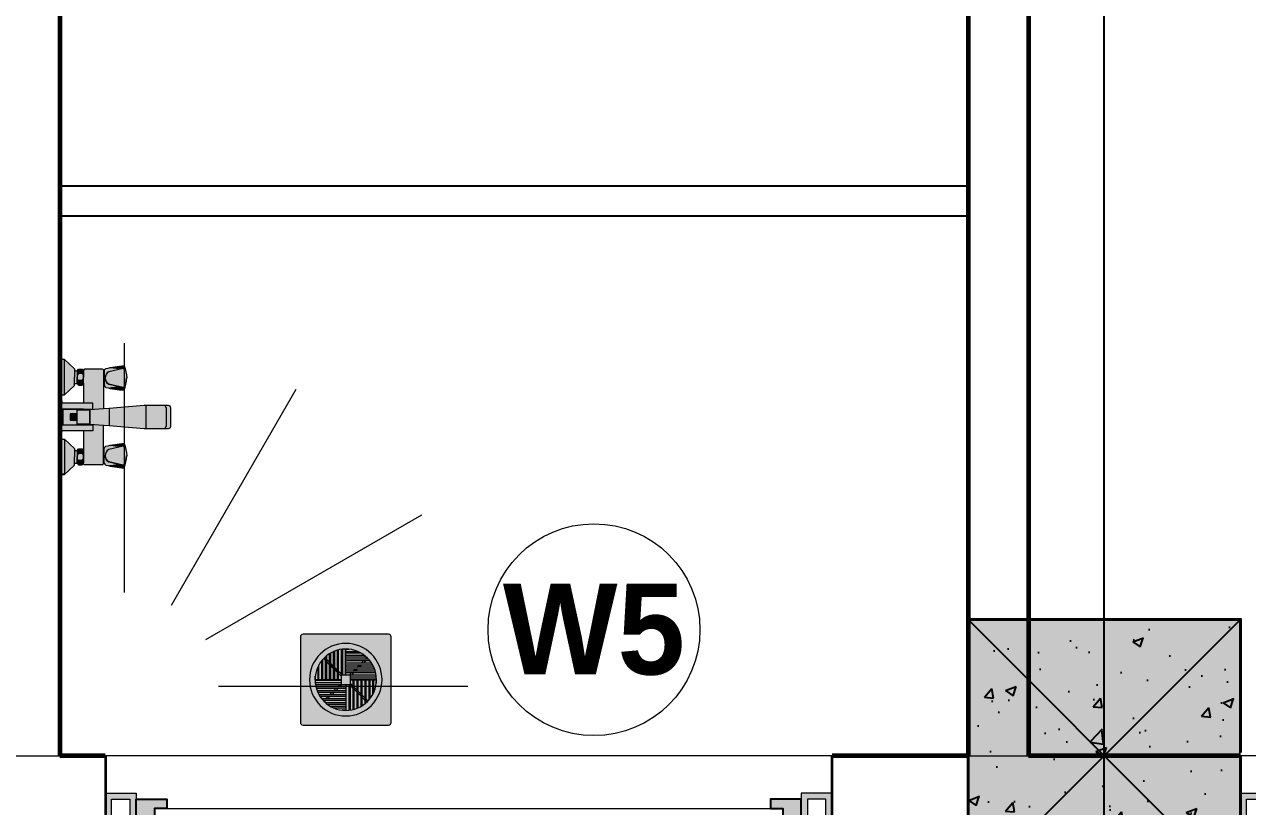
# Model space of a CAD drawing. Header units: feet. Extents: x 109753 to 150441, y 47761 to 75080.
# Drawn here: x 127802.4 to 127883.2, y 50477.2 to 50528.9 of the extents above; entities that cross this region are included whole.
import ezdxf

# ---------------------------------------------------------------- set-up
doc = ezdxf.new("R2010")
doc.units = ezdxf.units.FT
doc.header["$LTSCALE"] = 50
doc.header["$MEASUREMENT"] = 0
doc.linetypes.add('ACAD_ISO04W100', pattern=[30, 24, -3, 0, -3])
doc.linetypes.add('CENTER', pattern=[2, 1.25, -0.25, 0.25, -0.25])
for name, color, linetype, lineweight in [('A-Furniture', 175, 'Continuous', 0), ('CENTRELINE', 146, 'CENTER', 18), ('COLUMN', 16, 'Continuous', 40), ('HATCH', 9, 'Continuous', 9), ('TEXT', 181, 'Continuous', 13), ('WALL', 1, 'Continuous', 60), ('WINDOW', 197, 'Continuous', 25)]:
    doc.layers.add(name, color=color, linetype=linetype, lineweight=lineweight)
doc.layers.add('HACTH', color=251, linetype='Continuous')
doc.layers.add('WC-OUTL', color=7, linetype='Continuous')
doc.styles.add('GL_Imperial', font='GOTHIC.TTF', dxfattribs={"height": 8})

# ---------------------------------------------------------------- blocks, each defined once
blk = doc.blocks.new('A$Cb5c74cea')
at = {"true_color": 0xffffff, "transparency": 33554687}
h = blk.add_hatch(color=7, dxfattribs=at)
h.dxf.hatch_style = 1
h.paths.add_polyline_path([(-9, -9), (9, -9), (9, 9), (-9, 9)])
at = {"layer": 'HACTH', "transparency": 33554623}
h = blk.add_hatch(dxfattribs=at)
h.set_pattern_fill('AR-CONC', color=256)
h.set_pattern_definition([(50, (-126497.0296, -50480.552), (7.17260183, -0.62752135), [0.75, -8.25]), (355, (-126497.03, -50480.552), (-1.38751334, 7.52192134), [0.6, -6.6]), (100.4514445, (-126496.432, -50480.604), (5.78508847, 6.8943999), [0.63740192, -7.01142112]), (46.1842, (-126497.03, -50478.552), (10.6724133, -1.6551928), [1.125, -12.375]), (96.6356355, (-126496.14, -50478.69), (9.34661946, 9.741186), [0.9561034, -10.5171376]), (351.184164, (-126497.03, -50478.552), (9.34661945, 9.741186), [0.9, -9.9]), (21, (-126496.0296, -50479.052), (5.96907052, -4.0261889), [0.75, -8.25]), (326, (-126496.03, -50479.052), (2.4331533, 7.25150045), [0.6, -6.6]), (71.451445, (-126495.532, -50479.387), (8.40222377, 3.22531153), [0.6374019, -7.01142112]), (37.5, (-126497.0296, -50480.5518), (0.121598553, 3.32893854), [0, -6.52, 0, -6.7, 0, -6.625]), (7.5, (-126497.0296, -50480.5518), (2.63069537, 3.94411712), [0, -3.82, 0, -6.37, 0, -2.525]), (327.5, (-126499.2596, -50480.5518), (5.33822436, -0.225548717), [0, -2.5, 0, -7.8, 0, -10.35]), (317.5, (-126500.2596, -50480.5518), (5.8318617, 1.00104982), [0, -3.25, 0, -5.18, 0, -7.35])])
h.paths.add_polyline_path([(-9, -9), (9, -9), (9, 9), (-9, 9)])
at = {"layer": 'COLUMN'}
blk.add_lwpolyline([(-9, -9), (9, -9), (9, 9), (-9, 9)], close=True, dxfattribs=at)
at = {"layer": 'Defpoints', "color": 18, "true_color": 0x000000}
for p, q in [((-9, -9), (9, 9)), ((-9, 9), (9, -9))]:
    blk.add_line(p, q, dxfattribs=at)
blk = doc.blocks.new('*U861')
at = {"true_color": 0xffffff}
h = blk.add_hatch(color=7, dxfattribs=at)
h.dxf.hatch_style = 1
edge = h.paths.add_edge_path()
edge.add_arc((0.015, 0.1787), 0.004, 360, 450)
edge.add_line((0.015, 0.1827), (-0.015, 0.1827))
edge.add_arc((-0.015, 0.1787), 0.004, 90, 180)
edge.add_line((-0.019, 0.1787), (-0.019, 0.1717))
edge.add_line((-0.019, 0.1717), (-0.019, 0.1387))
edge.add_line((-0.019, 0.1387), (-0.014, 0.0807))
edge.add_line((-0.014, 0.0807), (-0.0134, 0.0716))
edge.add_line((-0.0134, 0.0716), (-0.0523, 0.0716))
edge.add_line((-0.0523, 0.0716), (-0.0523, 0.0728))
edge.add_arc((-0.0527, 0.077), 0.00417, 275.2861, 335.1491)
edge.add_arc((-0.2501, 0.1212), 0.2064, 347.1247, 355.6663)
edge.add_arc((-0.0658, 0.0528), 0.057, 67.8225, 88.6863)
edge.add_arc((-0.0632, 0.0528), 0.057, 91.3137, 112.1775)
edge.add_arc((0.1212, 0.1212), 0.2064, 184.3337, 192.8753)
edge.add_arc((-0.0763, 0.077), 0.00417, 204.8509, 264.7139)
edge.add_line((-0.0767, 0.0728), (-0.0767, 0.0716))
edge.add_arc((-0.0772, 0.0694), 0.00226, 76.3145, 180)
edge.add_line((-0.0795, 0.0694), (-0.0795, 0.0404))
edge.add_line((-0.0795, 0.0404), (-0.0765, 0.0384))
edge.add_line((-0.0765, 0.0384), (-0.0791, 0.0364))
edge.add_line((-0.0791, 0.0364), (-0.0791, 0.0302))
edge.add_line((-0.0791, 0.0302), (-0.0765, 0.028))
edge.add_line((-0.0765, 0.028), (-0.0765, 0.0238))
edge.add_line((-0.0765, 0.0238), (-0.0795, 0.0238))
edge.add_line((-0.0795, 0.0238), (-0.0951, 0.007))
edge.add_line((-0.0951, 0.007), (-0.0951, -0.0004))
edge.add_line((-0.0951, -0.0004), (-0.0367, -0.0004))
edge.add_line((-0.0367, -0.0004), (-0.0367, 0.007))
edge.add_line((-0.0367, 0.007), (-0.0523, 0.0238))
edge.add_line((-0.0523, 0.0238), (-0.0553, 0.0238))
edge.add_line((-0.0553, 0.0238), (-0.0553, 0.028))
edge.add_line((-0.0553, 0.028), (-0.0527, 0.0302))
edge.add_line((-0.0527, 0.0302), (-0.0527, 0.0364))
edge.add_line((-0.0527, 0.0364), (-0.0553, 0.0384))
edge.add_line((-0.0553, 0.0384), (-0.023, 0.0384))
edge.add_line((-0.023, 0.0384), (-0.023, 0.0031))
edge.add_line((-0.023, 0.0031), (-0.0319, 0.0017))
edge.add_line((-0.0319, 0.0017), (-0.0319, 0))
edge.add_line((-0.0319, 0), (-0.023, 0))
edge.add_line((-0.023, 0), (-0.023, -0.0003))
edge.add_line((-0.023, -0.0003), (-0.013, -0.0003))
edge.add_line((-0.013, -0.0003), (-0.013, 0))
edge.add_line((-0.013, 0), (0.013, 0))
edge.add_line((0.013, 0), (0.013, -0.0003))
edge.add_line((0.013, -0.0003), (0.023, -0.0003))
edge.add_line((0.023, -0.0003), (0.023, 0))
edge.add_line((0.023, 0), (0.0319, 0))
edge.add_line((0.0319, 0), (0.0319, 0.0017))
edge.add_line((0.0319, 0.0017), (0.023, 0.0031))
edge.add_line((0.023, 0.0031), (0.023, 0.0384))
edge.add_line((0.023, 0.0384), (0.0553, 0.0384))
edge.add_line((0.0553, 0.0384), (0.0527, 0.0364))
edge.add_line((0.0527, 0.0364), (0.0527, 0.0302))
edge.add_line((0.0527, 0.0302), (0.0553, 0.028))
edge.add_line((0.0553, 0.028), (0.0553, 0.0238))
edge.add_line((0.0553, 0.0238), (0.0523, 0.0238))
edge.add_line((0.0523, 0.0238), (0.0367, 0.007))
edge.add_line((0.0367, 0.007), (0.0367, -0.0004))
edge.add_line((0.0367, -0.0004), (0.0951, -0.0004))
edge.add_line((0.0951, -0.0004), (0.0951, 0.007))
edge.add_line((0.0951, 0.007), (0.0795, 0.0238))
edge.add_line((0.0795, 0.0238), (0.0765, 0.0238))
edge.add_line((0.0765, 0.0238), (0.0765, 0.028))
edge.add_line((0.0765, 0.028), (0.0791, 0.0302))
edge.add_line((0.0791, 0.0302), (0.0791, 0.0364))
edge.add_line((0.0791, 0.0364), (0.0765, 0.0384))
edge.add_line((0.0765, 0.0384), (0.0769, 0.0384))
edge.add_arc((0.0769, 0.0404), 0.002, 270, 360)
edge.add_line((0.0789, 0.0404), (0.0789, 0.0694))
edge.add_arc((0.0767, 0.0694), 0.00226, 0, 103.6855)
edge.add_line((0.0761, 0.0716), (0.0761, 0.0728))
edge.add_arc((0.0757, 0.077), 0.00417, 275.2861, 335.1491)
edge.add_arc((-0.1217, 0.1212), 0.2064, 347.1247, 355.6663)
edge.add_arc((0.0626, 0.0528), 0.057, 67.8225, 88.6863)
edge.add_arc((0.0652, 0.0528), 0.057, 91.3137, 112.1775)
edge.add_arc((0.2496, 0.1212), 0.2064, 184.3337, 192.8753)
edge.add_arc((0.0521, 0.077), 0.00417, 204.8509, 264.7139)
edge.add_line((0.0517, 0.0728), (0.0517, 0.0716))
edge.add_line((0.0517, 0.0716), (0.0134, 0.0716))
edge.add_line((0.0134, 0.0716), (0.014, 0.0807))
edge.add_line((0.014, 0.0807), (0.019, 0.1387))
edge.add_line((0.019, 0.1387), (0.019, 0.1717))
edge.add_line((0.019, 0.1717), (0.019, 0.1787))
h = blk.add_hatch(color=7, dxfattribs=at)
h.dxf.hatch_style = 1
h.paths.add_polyline_path([(-0.019, 0.1417), (-0.019, 0.1717), (-0.019, 0.1787, -0.414214), (-0.015, 0.1827), (0.015, 0.1827, -0.414214), (0.019, 0.1787), (0.019, 0.1717), (0.019, 0.1417)])
h = blk.add_hatch(color=7, dxfattribs=at)
h.dxf.hatch_style = 1
h.paths.add_polyline_path([(-0.0443, 0.1056, 0.167018), (-0.0487, 0.1042, 0.256857), (-0.0527, 0.1064), (-0.0645, 0.1064), (-0.0763, 0.1064, 0.256857), (-0.0803, 0.1042, 0.167018), (-0.0847, 0.1056, -0.091288), (-0.0645, 0.1098, -0.091288)])
h = blk.add_hatch(color=7, dxfattribs=at)
h.dxf.hatch_style = 1
h.paths.add_polyline_path([(-0.0815, 0.0819, -0.029008), (-0.0847, 0.1056, -0.167018), (-0.0803, 0.1042, -0.059643)])
h = blk.add_hatch(color=7, dxfattribs=at)
h.dxf.hatch_style = 1
h.paths.add_polyline_path([(-0.0487, 0.1042, -0.167018), (-0.0443, 0.1056, -0.029008), (-0.0475, 0.0819, -0.059643)])
h = blk.add_hatch(color=7, dxfattribs=at)
h.dxf.hatch_style = 1
h.paths.add_polyline_path([(0.0521, 0.1064, 0.256857), (0.0481, 0.1042, 0.167018), (0.0437, 0.1056, -0.091288), (0.0639, 0.1098, -0.091288), (0.0841, 0.1056, 0.167018), (0.0797, 0.1042, 0.256857), (0.0757, 0.1064), (0.0639, 0.1064)])
h = blk.add_hatch(color=7, dxfattribs=at)
h.dxf.hatch_style = 1
h.paths.add_polyline_path([(0.0469, 0.0819, -0.029008), (0.0437, 0.1056, -0.167018), (0.0481, 0.1042, -0.059643)])
h = blk.add_hatch(color=7, dxfattribs=at)
h.dxf.hatch_style = 1
h.paths.add_polyline_path([(0.0797, 0.1042, -0.167018), (0.0841, 0.1056, -0.029008), (0.0809, 0.0819, -0.059643)])
h = blk.add_hatch(color=7, dxfattribs=at)
h.dxf.hatch_style = 1
h.paths.add_polyline_path([(-0.0134, 0.0716), (-0.012, 0.0487), (-0.012, 0.0384), (-0.013, 0.0384), (-0.013, 0.0537), (-0.023, 0.0537), (-0.023, 0.0384), (-0.0557, 0.0384), (-0.0659, 0.0384), (-0.0739, 0.0384), (-0.0765, 0.0384), (-0.0795, 0.0404), (-0.0795, 0.0694, -0.486035), (-0.0767, 0.0716), (-0.0523, 0.0716)])
h = blk.add_hatch(color=7, dxfattribs=at)
h.dxf.hatch_style = 1
h.paths.add_polyline_path([(-0.0134, 0.0716), (-0.014, 0.0807), (0.014, 0.0807), (0.0134, 0.0716), (0.012, 0.0487), (-0.012, 0.0487)])
h = blk.add_hatch(color=7, dxfattribs=at)
h.dxf.hatch_style = 1
h.paths.add_polyline_path([(0.0517, 0.0716), (0.0761, 0.0716, -0.486035), (0.0789, 0.0694), (0.0789, 0.0404, -0.414214), (0.0769, 0.0384), (0.0759, 0.0384), (0.0659, 0.0384), (0.0579, 0.0384), (0.0553, 0.0384), (0.023, 0.0384), (0.023, 0.0537), (0.013, 0.0537), (0.013, 0.0384), (0.012, 0.0384), (0.012, 0.0487), (0.0134, 0.0716)])
h = blk.add_hatch(color=7, dxfattribs=at)
h.dxf.hatch_style = 1
h.paths.add_polyline_path([(-0.013, 0.0046), (-0.013, 0.0017), (-0.013, -0.0003), (-0.023, -0.0003), (-0.023, 0), (-0.023, 0.0031), (-0.023, 0.0384), (-0.023, 0.0537), (-0.013, 0.0537), (-0.013, 0.0384)])
h = blk.add_hatch(color=7, dxfattribs=at)
h.dxf.hatch_style = 1
h.paths.add_polyline_path([(0.023, 0.0031), (0.023, -0.0003), (0.013, -0.0003), (0.013, 0), (0.013, 0.0046), (0.013, 0.0384), (0.013, 0.0537), (0.023, 0.0537), (0.023, 0.0384)])
h = blk.add_hatch(color=7, dxfattribs=at)
h.dxf.hatch_style = 1
h.paths.add_polyline_path([(-0.0659, 0.0238), (-0.0553, 0.0238), (-0.0523, 0.0238), (-0.0367, 0.007), (-0.0951, 0.007), (-0.0795, 0.0238), (-0.0765, 0.0238)])
h = blk.add_hatch(color=7, dxfattribs=at)
h.dxf.hatch_style = 1
h.paths.add_polyline_path([(-0.0717, 0.0302), (-0.0739, 0.028), (-0.0765, 0.028), (-0.0791, 0.0302), (-0.0791, 0.0364), (-0.0765, 0.0384), (-0.0739, 0.0384), (-0.0717, 0.0364)])
h = blk.add_hatch(color=7, dxfattribs=at)
h.dxf.hatch_style = 1
h.paths.add_polyline_path([(-0.0601, 0.0364), (-0.0579, 0.0384), (-0.0553, 0.0384), (-0.0527, 0.0364), (-0.0527, 0.0302), (-0.0553, 0.028), (-0.0579, 0.028), (-0.0601, 0.0302)])
h = blk.add_hatch(color=7, dxfattribs=at)
h.dxf.hatch_style = 1
h.paths.add_polyline_path([(0.005, 0.0277), (0.005, 0.0166), (-0.005, 0.0166), (-0.005, 0.0277)])
h = blk.add_hatch(color=7, dxfattribs=at)
h.dxf.hatch_style = 1
h.paths.add_polyline_path([(0.0367, 0.007), (0.0523, 0.0238), (0.0553, 0.0238), (0.0659, 0.0238), (0.0765, 0.0238), (0.0795, 0.0238), (0.0951, 0.007)])
h = blk.add_hatch(color=7, dxfattribs=at)
h.dxf.hatch_style = 1
h.paths.add_polyline_path([(0.0527, 0.0364), (0.0553, 0.0384), (0.0579, 0.0384), (0.0601, 0.0364), (0.0601, 0.0302), (0.0579, 0.028), (0.0553, 0.028), (0.0527, 0.0302)])
h = blk.add_hatch(color=7, dxfattribs=at)
h.dxf.hatch_style = 1
h.paths.add_polyline_path([(0.0717, 0.0364), (0.0739, 0.0384), (0.0765, 0.0384), (0.0791, 0.0364), (0.0791, 0.0302), (0.0765, 0.028), (0.0739, 0.028), (0.0717, 0.0302)])
h = blk.add_hatch(color=7, dxfattribs=at)
h.dxf.hatch_style = 1
h.paths.add_polyline_path([(-0.023, 0.0017), (-0.0319, 0.0017), (-0.023, 0.0031)])
h = blk.add_hatch(color=7, dxfattribs=at)
h.dxf.hatch_style = 1
h.paths.add_polyline_path([(0.013, 0.0017), (0, 0.0017), (-0.013, 0.0017), (-0.013, 0.0046), (0.0125, 0.0046), (0.013, 0.0046)])
h = blk.add_hatch(color=7, dxfattribs=at)
h.dxf.hatch_style = 1
h.paths.add_polyline_path([(0.0319, 0.0017), (0.023, 0.0017), (0.023, 0.0031)])
at = {"color": 252, "lineweight": 5}
for p, q in [((0.015, 0.1757), (-0.015, 0.1757)), ((0.019, 0.1417), (-0.019, 0.1417)), ((-0.014, 0.0807), (0.014, 0.0807))]:
    blk.add_line(p, q, dxfattribs=at)
for p, q in [((-0.0523, 0.0716), (-0.0134, 0.0716)), ((0.0517, 0.0716), (0.0134, 0.0716)), ((-0.013, 0.0384), (-0.012, 0.0384)), ((0.013, 0.0384), (0.012, 0.0384))]:
    blk.add_line(p, q)
for points in [[(0.0134, 0.0716), (0.014, 0.0807), (0.019, 0.1387), (0.019, 0.1717), (0.019, 0.1787, 0.414214), (0.015, 0.1827), (-0.015, 0.1827, 0.414214), (-0.019, 0.1787)], [(-0.0767, 0.0728, -0.267309), (-0.0801, 0.0752, -0.037287), (-0.0847, 0.1056, -0.091288), (-0.0645, 0.1098, -2.64258)], [(-0.0523, 0.0728, 0.267309), (-0.0489, 0.0752, 0.037287), (-0.0443, 0.1056, 0.091288), (-0.0645, 0.1098, 2.64258)], [(0.0517, 0.0728, -0.267309), (0.0483, 0.0752, -0.037287), (0.0437, 0.1056, -0.091288), (0.0639, 0.1098, -2.64258)], [(0.0761, 0.0728, 0.267309), (0.0795, 0.0752, 0.037287), (0.0841, 0.1056, 0.091288), (0.0639, 0.1098, 2.64258)], [(-0.0765, 0.0384), (-0.0795, 0.0404), (-0.0795, 0.0694, -0.486035), (-0.0767, 0.0716)], [(0.0789, 0.0694), (0.0789, 0.0404, -0.414214), (0.0769, 0.0384), (0.0759, 0.0384)], [(0.0789, 0.0694, 0.486035), (0.0761, 0.0716)]]:
    blk.add_lwpolyline(points, format="xyb")
for points in [[(-0.019, 0.1787), (-0.019, 0.1717), (-0.019, 0.1387), (-0.014, 0.0807), (-0.0134, 0.0716)], [(0.0759, 0.0716), (0.0761, 0.0716)], [(-0.0951, 0.007), (-0.0795, 0.0238), (-0.0765, 0.0238)], [(-0.0765, 0.028), (-0.0791, 0.0302), (-0.0791, 0.0364), (-0.0765, 0.0384)], [(-0.0765, 0.0238), (-0.0765, 0.028)], [(-0.0557, 0.0384), (-0.023, 0.0384)], [(-0.0553, 0.028), (-0.0527, 0.0302), (-0.0527, 0.0364), (-0.0553, 0.0384)], [(-0.0553, 0.0238), (-0.0553, 0.028)], [(-0.0367, 0.007), (-0.0523, 0.0238), (-0.0553, 0.0238)], [(-0.023, 0.0384), (-0.023, 0.0031)], [(-0.013, 0.0046), (-0.013, 0.0384)], [(-0.005, 0.0277), (-0.012, 0.0277), (-0.012, 0.0384)], [(0.012, 0.0384), (0.012, 0.0277), (0.005, 0.0277)], [(0.013, 0.0046), (0.013, 0.0384)], [(0.023, 0.0384), (0.023, 0.0031)], [(0.023, 0.0384), (0.0553, 0.0384)], [(0.0367, 0.007), (0.0523, 0.0238), (0.0553, 0.0238)], [(0.0553, 0.028), (0.0527, 0.0302), (0.0527, 0.0364), (0.0553, 0.0384)], [(0.0553, 0.0384), (0.0659, 0.0384)], [(0.0553, 0.0238), (0.0553, 0.028)], [(0.0765, 0.0384), (0.0659, 0.0384)], [(0.0765, 0.028), (0.0791, 0.0302), (0.0791, 0.0364), (0.0765, 0.0384)], [(0.0765, 0.0238), (0.0765, 0.028)], [(0.0951, 0.007), (0.0795, 0.0238), (0.0765, 0.0238)], [(-0.0951, 0.007), (-0.0951, -0.0004)], [(-0.0951, -0.0004), (-0.0367, -0.0004), (-0.0367, 0.007)], [(-0.0319, 0.0017), (-0.023, 0.0031)], [(-0.0319, 0.0017), (-0.0319, 0)], [(-0.023, 0), (-0.0319, 0)], [(-0.023, 0), (-0.023, -0.0003), (-0.013, -0.0003)], [(-0.013, -0.0003), (-0.013, 0)], [(0.013, 0), (-0.013, 0)], [(0.013, 0.0046), (0.0125, 0.0046)], [(0.023, 0), (0.023, -0.0003), (0.013, -0.0003)], [(0.013, -0.0003), (0.013, 0)], [(0.0319, 0.0017), (0.023, 0.0031)], [(0.0319, 0), (0.023, 0)], [(0.0319, 0.0017), (0.0319, 0)], [(0.0951, -0.0004), (0.0367, -0.0004), (0.0367, 0.007)]]:
    blk.add_lwpolyline(points)
for points in [[(-0.0847, 0.1056, -0.167018), (-0.0803, 0.1042, -0.059643), (-0.0815, 0.0819, 3.293794)], [(-0.0645, 0.1064), (-0.0763, 0.1064, 0.256857), (-0.0803, 0.1042), (-0.0747, 0.0802, 0.295314), (-0.0645, 0.0744, 0.695222)], [(-0.0645, 0.1064), (-0.0527, 0.1064, -0.256857), (-0.0487, 0.1042), (-0.0543, 0.0802, -0.295314), (-0.0645, 0.0744, -0.695222)], [(-0.0443, 0.1056, 0.167018), (-0.0487, 0.1042, 0.059643), (-0.0475, 0.0819, -3.293794)], [(0.0437, 0.1056, -0.167018), (0.0481, 0.1042, -0.059643), (0.0469, 0.0819, 3.293794)], [(0.0639, 0.1064), (0.0521, 0.1064, 0.256857), (0.0481, 0.1042), (0.0537, 0.0802, 0.295314), (0.0639, 0.0744, 0.695222)], [(0.0639, 0.1064), (0.0757, 0.1064, -0.256857), (0.0797, 0.1042), (0.0741, 0.0802, -0.295314), (0.0639, 0.0744, -0.695222)], [(0.0841, 0.1056, 0.167018), (0.0797, 0.1042, 0.059643), (0.0809, 0.0819, -3.293794)]]:
    blk.add_lwpolyline(points, format="xyb", dxfattribs=at)
at = {"ltscale": 0.1}
for points in [[(-0.0487, 0.1042, 0.256857), (-0.0527, 0.1064), (-0.0645, 0.1064), (-0.0763, 0.1064, 0.256857), (-0.0803, 0.1042), (-0.0747, 0.0802, 0.295314), (-0.0645, 0.0744, 0.295314), (-0.0543, 0.0802)], [(0.0757, 0.1064), (0.0639, 0.1064), (0.0521, 0.1064, 0.256857), (0.0481, 0.1042), (0.0537, 0.0802, 0.295314), (0.0639, 0.0744, 0.295314), (0.0741, 0.0802), (0.0797, 0.1042, 0.256857)]]:
    blk.add_lwpolyline(points, format="xyb", close=True, dxfattribs=at)
at = {"color": 252, "lineweight": 5}
for points in [[(-0.0767, 0.0716), (-0.0767, 0.0728)], [(-0.0523, 0.0728), (-0.0523, 0.0716)], [(0.0517, 0.0728), (0.0517, 0.0716)], [(0.0761, 0.0716), (0.0761, 0.0728)], [(-0.012, 0.0487), (0.012, 0.0487)], [(-0.0765, 0.028), (-0.0659, 0.028)], [(-0.0765, 0.0238), (-0.0659, 0.0238)], [(-0.0553, 0.028), (-0.0659, 0.028)], [(-0.0553, 0.0238), (-0.0659, 0.0238)], [(-0.005, 0.0276), (-0.005, 0.0166), (0.005, 0.0166), (0.005, 0.0276)], [(0.0553, 0.028), (0.0659, 0.028)], [(0.0553, 0.0238), (0.0659, 0.0238)], [(0.0765, 0.028), (0.0659, 0.028)], [(0.0765, 0.0238), (0.0659, 0.0238)], [(-0.0367, 0.007), (-0.0951, 0.007)], [(-0.023, 0.0017), (-0.0319, 0.0017)], [(0.0125, 0.0046), (-0.013, 0.0046)], [(0, 0.0017), (-0.013, 0.0017)], [(0, 0.0017), (0.013, 0.0017)], [(0.023, 0.0017), (0.0319, 0.0017)], [(0.0367, 0.007), (0.0951, 0.007)]]:
    blk.add_lwpolyline(points, dxfattribs=at)
at = {"color": 7}
for points in [[(-0.0767, 0.0728), (-0.0523, 0.0728)], [(-0.0134, 0.0716), (-0.012, 0.0487)], [(0.012, 0.0487), (0.0134, 0.0716)], [(0.0761, 0.0728), (0.0517, 0.0728)], [(-0.013, 0.0384), (-0.013, 0.0537), (-0.023, 0.0537), (-0.023, 0.0384)], [(-0.012, 0.0384), (-0.012, 0.0487)], [(0.012, 0.0487), (0.012, 0.0384)], [(0.013, 0.0384), (0.013, 0.0537), (0.023, 0.0537), (0.023, 0.0384)], [(-0.0765, 0.0384), (-0.0659, 0.0384)], [(-0.0553, 0.0384), (-0.0659, 0.0384)], [(0.005, 0.0277), (-0.005, 0.0277)], [(0.0553, 0.0384), (0.0759, 0.0384)], [(-0.023, 0.0031), (-0.023, 0)], [(-0.013, 0), (-0.013, 0.0046)], [(0.013, 0), (0.013, 0.0046)], [(0.023, 0.0031), (0.023, 0)]]:
    blk.add_lwpolyline(points, dxfattribs=at)
for points in [[(-0.0767, 0.0716), (-0.0523, 0.0716, 0.298825)], [(0.0761, 0.0716), (0.0517, 0.0716, -0.298825)]]:
    blk.add_lwpolyline(points, format="xyb", dxfattribs=at)
at = {"ltscale": 0.1}
for points in [[(0.012, 0.0487), (-0.012, 0.0487), (-0.012, 0.0384), (-0.013, 0.0384), (-0.013, 0.0046), (-0.013, 0.0017), (0, 0.0017), (0.013, 0.0017), (0.013, 0.0046), (0.013, 0.0384), (0.012, 0.0384)], [(-0.0659, 0.0384), (-0.0739, 0.0384), (-0.0717, 0.0364), (-0.0717, 0.0302), (-0.0739, 0.028), (-0.0659, 0.028), (-0.0579, 0.028), (-0.0601, 0.0302), (-0.0601, 0.0364), (-0.0579, 0.0384)], [(0.005, 0.0277), (-0.005, 0.0277), (-0.005, 0.0166), (0.005, 0.0166)], [(0.0659, 0.0384), (0.0579, 0.0384), (0.0601, 0.0364), (0.0601, 0.0302), (0.0579, 0.028), (0.0659, 0.028), (0.0739, 0.028), (0.0717, 0.0302), (0.0717, 0.0364), (0.0739, 0.0384)]]:
    blk.add_lwpolyline(points, close=True, dxfattribs=at)
at = {"color": 15, "lineweight": 9}
for points in [[(-0.0739, 0.0384), (-0.0717, 0.0364), (-0.0717, 0.0302), (-0.0739, 0.028)], [(-0.0717, 0.0364), (-0.0689, 0.0384)], [(-0.0717, 0.0302), (-0.0689, 0.028)], [(-0.0601, 0.0364), (-0.0629, 0.0384)], [(-0.0601, 0.0302), (-0.0629, 0.028)], [(-0.0579, 0.0384), (-0.0601, 0.0364), (-0.0601, 0.0302), (-0.0579, 0.028)], [(0.0579, 0.0384), (0.0601, 0.0364), (0.0601, 0.0302), (0.0579, 0.028)], [(0.0601, 0.0364), (0.0629, 0.0384)], [(0.0601, 0.0302), (0.0629, 0.028)], [(0.0717, 0.0364), (0.0689, 0.0384)], [(0.0717, 0.0302), (0.0689, 0.028)], [(0.0739, 0.0384), (0.0717, 0.0364), (0.0717, 0.0302), (0.0739, 0.028)]]:
    blk.add_lwpolyline(points, dxfattribs=at)
at = {"color": 252, "lineweight": 5}
for centre, start, end in [((-0.015, 0.171), 90, 180), ((0.015, 0.171), 0, 90)]:
    blk.add_arc(centre, 0.004, start, end, dxfattribs=at)
at = {"layer": 'WC-OUTL'}
blk.add_lwpolyline([(0.0951, 0.007), (0.0951, -0.0004)], dxfattribs=at)
blk = doc.blocks.new('A$C796B0317')
at = {"true_color": 0xcecdcb}
h = blk.add_hatch(color=254, dxfattribs=at)
h.dxf.hatch_style = 1
edge = h.paths.add_edge_path()
edge.add_line((-70.6, 0), (70.6, 0))
edge.add_arc((70.6, -4.4), 4.42, 0, 90, ccw=False)
edge.add_line((75, -4.4), (75, -145.6))
edge.add_arc((70.6, -145.6), 4.42, 270, 360, ccw=False)
edge.add_line((70.6, -150), (-70.6, -150))
edge.add_arc((-70.6, -145.6), 4.42, 180, 270, ccw=False)
edge.add_line((-75, -145.6), (-75, -4.4))
edge.add_arc((-70.6, -4.4), 4.42, 90, 180, ccw=False)
edge = h.paths.add_edge_path(flags=16)
edge.add_arc((0, -75), 59.9, 0, 360)
at = {"true_color": 0x646d72}
h = blk.add_hatch(color=251, dxfattribs=at)
h.dxf.hatch_style = 1
h.paths.add_polyline_path([(-59.9, -75, 1), (59.9, -75, 1)])
h.paths.add_polyline_path([(50.7, -75, -1), (-50.7, -75, -1)], flags=16)
h.paths.add_polyline_path([(0, -50.2), (0, -54.4), (-22.5, -54.4), (-26.8, -50.2)], flags=0)
h.paths.add_polyline_path([(0, -56.8), (0, -61), (-15.9, -61), (-20.1, -56.8)], flags=0)
h.paths.add_polyline_path([(-14, -75), (-14, -90.9), (-18.2, -95.1), (-18.2, -75)], flags=0)
h.paths.add_polyline_path([(-20.6, -75), (-20.6, -97.5), (-24.8, -101.8), (-24.8, -75)], flags=0)
h.paths.add_polyline_path([(-27.4, -75), (-27.4, -104.4), (-31.5, -108.6), (-31.5, -75)], flags=0)
h.paths.add_polyline_path([(15.9, -89), (20.1, -93.2), (0, -93.2), (0, -89)], flags=0)
h.paths.add_polyline_path([(22.5, -95.6), (26.8, -99.8), (0, -99.8), (0, -95.6)], flags=0)
h.paths.add_polyline_path([(29.4, -102.4), (33.6, -106.5), (0, -106.5), (0, -102.4)], flags=0)
at = {"true_color": 0xaaabad}
h = blk.add_hatch(color=253, dxfattribs=at)
h.dxf.hatch_style = 1
edge = h.paths.add_edge_path()
edge.add_arc((0, -75), 50.7, 0, 360)
edge = h.paths.add_edge_path(flags=17)
edge.add_line((27.4, -32.3), (27.4, -75))
at = {"color": 252, "lineweight": 0}
for p, q in [((-35.8, -41.2), (-36.9, -40.2)), ((-32.3, -41.2), (-35.1, -38.4)), ((0, -28.8), (0, -24.6)), ((0, -34.8), (0, -30.6)), ((0, -41.2), (0, -37)), ((33.8, -39.2), (34.8, -38.1)), ((33.8, -42.7), (36.6, -39.9)), ((-29.4, -47.6), (-33.6, -43.5)), ((-25.8, -47.6), (-30, -43.5)), ((-22.5, -54.4), (-26.8, -50.2)), ((-19, -54.4), (-23.2, -50.2)), ((-15.9, -61), (-20.1, -56.8)), ((-12.3, -61), (-16.5, -56.8)), ((0, -47.6), (0, -43.5)), ((0, -54.4), (0, -50.2)), ((0, -61), (0, -56.8)), ((14, -59.1), (18.2, -54.9)), ((14, -62.7), (18.2, -58.5)), ((20.6, -52.5), (24.8, -48.2)), ((20.6, -56), (24.8, -51.8)), ((27.4, -45.6), (31.5, -41.4)), ((27.4, -49.2), (31.5, -45)), ((-46.2, -75), (-50.4, -75)), ((-40.2, -75), (-44.4, -75)), ((-33.8, -75), (-38, -75)), ((-27.4, -75), (-31.5, -75)), ((-20.6, -75), (-24.8, -75)), ((-14, -75), (-18.2, -75)), ((-9.6, -67.3), (-13.8, -63.1)), ((-7.7, -75), (-11.9, -75)), ((-6, -67.3), (-10.2, -63.1)), ((-7.7, -75), (-7.7, -67.3)), ((0, -67.3), (0, -63.1)), ((0, -67.3), (7.7, -67.3)), ((7.7, -65.4), (11.9, -61.2)), ((7.7, -69), (11.9, -64.8)), ((7.7, -75), (7.7, -82.7)), ((7.7, -75), (11.9, -75)), ((14, -75), (18.2, -75)), ((20.6, -75), (24.8, -75)), ((27.4, -75), (31.5, -75)), ((33.8, -75), (38, -75)), ((40.2, -75), (44.4, -75)), ((46.2, -75), (50.4, -75)), ((-27.4, -100.8), (-31.5, -105)), ((-20.6, -94), (-24.8, -98.2)), ((-20.6, -97.5), (-24.8, -101.8)), ((-14, -87.3), (-18.2, -91.5)), ((-14, -90.9), (-18.2, -95.1)), ((-7.7, -81), (-11.9, -85.2)), ((-7.7, -84.6), (-11.9, -88.8)), ((0, -82.7), (-7.7, -82.7)), ((0, -82.7), (0, -86.9)), ((0, -89), (0, -93.2)), ((0, -95.6), (0, -99.8)), ((6, -82.7), (10.2, -86.9)), ((9.6, -82.7), (13.8, -86.9)), ((12.3, -89), (16.5, -93.2)), ((15.9, -89), (20.1, -93.2)), ((19, -95.6), (23.2, -99.8)), ((22.5, -95.6), (26.8, -99.8)), ((-33.8, -107.3), (-36.6, -110.1)), ((-33.8, -110.8), (-34.8, -111.9)), ((-27.4, -104.4), (-31.5, -108.6)), ((0, -102.4), (0, -106.5)), ((0, -108.8), (0, -113)), ((0, -115.2), (0, -119.4)), ((0, -121.2), (0, -125.4)), ((25.8, -102.4), (30, -106.5)), ((29.4, -102.4), (33.6, -106.5)), ((32.3, -108.8), (35.1, -111.6)), ((35.8, -108.8), (36.9, -109.8))]:
    blk.add_line(p, q, dxfattribs=at)
at = {"linetype": 'Continuous'}
blk.add_lwpolyline([(-70.6, 0), (70.6, 0, -0.414214), (75, -4.4), (75, -145.6, -0.414214), (70.6, -150), (-70.6, -150, -0.414214), (-75, -145.6), (-75, -4.4, -0.414214)], format="xyb", close=True, dxfattribs=at)
at = {"color": 252, "lineweight": 0}
for points in [[(0, -37), (-33.6, -37)], [(-30.9, -34.8), (0, -34.8)], [(0, -30.6), (-24.5, -30.6)], [(-20.9, -28.8), (0, -28.8)], [(0, -24.6), (-5.8, -24.6)], [(0.8, -24.3), (0.8, -67.3)], [(5, -67.3), (5, -24.5)], [(7.7, -24.9), (7.7, -75)], [(11.9, -75), (11.9, -25.7)], [(14, -26.3), (14, -75)], [(18.2, -75), (18.2, -27.7)], [(20.6, -28.7), (20.6, -75)], [(24.8, -75), (24.8, -30.8)], [(27.4, -32.3), (27.4, -75)], [(31.5, -75), (31.5, -35.3)], [(33.8, -37.2), (33.8, -75)], [(0, -56.8), (-47.3, -56.8)], [(-46.3, -54.4), (0, -54.4)], [(0, -50.2), (-44.2, -50.2)], [(-42.7, -47.6), (0, -47.6)], [(0, -43.5), (-39.7, -43.5)], [(-37.8, -41.2), (0, -41.2)], [(38, -75), (38, -41.4)], [(40.2, -44.1), (40.2, -75)], [(44.4, -75), (44.4, -50.5)], [(46.2, -54.1), (46.2, -75)], [(-50.7, -74.2), (-7.7, -74.2)], [(-7.7, -70), (-50.5, -70)], [(-50.4, -75), (-50.4, -80.8)], [(-50.1, -67.3), (0, -67.3)], [(0, -63.1), (-49.3, -63.1)], [(-48.7, -61), (0, -61)], [(-46.2, -95.9), (-46.2, -75)], [(-44.4, -75), (-44.4, -99.5)], [(-40.2, -105.9), (-40.2, -75)], [(-38, -75), (-38, -108.6)], [(-33.8, -112.8), (-33.8, -75)], [(-31.5, -75), (-31.5, -114.7)], [(-27.4, -117.7), (-27.4, -75)], [(-24.8, -75), (-24.8, -119.2)], [(-20.6, -121.3), (-20.6, -75)], [(-18.2, -75), (-18.2, -122.3)], [(-14, -123.7), (-14, -75)], [(-11.9, -75), (-11.9, -124.3)], [(-7.7, -125.1), (-7.7, -75)], [(50.7, -75.8), (7.7, -75.8)], [(7.7, -80), (50.5, -80)], [(-5, -82.7), (-5, -125.5)], [(-0.8, -125.7), (-0.8, -82.7)], [(50.1, -82.7), (0, -82.7)], [(0, -86.9), (49.3, -86.9)], [(48.7, -89), (0, -89)], [(0, -93.2), (47.3, -93.2)], [(46.3, -95.6), (0, -95.6)], [(0, -99.8), (44.2, -99.8)], [(42.7, -102.4), (0, -102.4)], [(0, -106.5), (39.7, -106.5)], [(37.8, -108.8), (0, -108.8)], [(0, -113), (33.6, -113)], [(30.9, -115.2), (0, -115.2)], [(0, -119.4), (24.5, -119.4)], [(20.9, -121.2), (0, -121.2)], [(0, -125.4), (5.8, -125.4)]]:
    blk.add_lwpolyline(points, dxfattribs=at)
at = {"color": 252, "lineweight": 5}
blk.add_lwpolyline([(50.4, -75), (50.4, -69.2)], dxfattribs=at)
for radius in [59.9, 50.7]:
    blk.add_circle((0, -75), radius, dxfattribs=at)
blk = doc.blocks.new('WIN 4 FRAME')
at = {"true_color": 0x939598}
h = blk.add_hatch(color=252, dxfattribs=at)
h.dxf.hatch_style = 1
h.paths.add_polyline_path([(0, 4.05), (0, 0), (2.025, 0), (2.025, 2.025), (2.025, 2.025), (2.025, 4.05)])
h.paths.add_polyline_path([(1.62, 0.405), (0.405, 0.405), (0.405, 3.645), (1.62, 3.645)], flags=16)
at = {"lineweight": 18}
for points in [[(2.025, 0), (2.025, 4.05), (0, 4.05), (0, 0)], [(0.405, 3.645), (0.405, 0.405), (1.62, 0.405), (1.62, 3.645)]]:
    blk.add_lwpolyline(points, close=True, dxfattribs=at)
blk = doc.blocks.new('WIN IN FRAME 2')
at = {"true_color": 0x939598}
h = blk.add_hatch(color=252, dxfattribs=at)
h.dxf.hatch_style = 1
h.paths.add_polyline_path([(0, 2.025), (0, 0), (2.025, 0), (2.025, 0.607), (1.215, 0.607), (1.215, 1.417), (2.025, 1.417), (2.025, 2.025)])
blk.add_lwpolyline([(1.215, 1.417), (2.025, 1.417), (2.025, 2.025), (0, 2.025), (0, 0), (2.025, 0), (2.025, 0.608), (1.215, 0.607)], close=True)
blk = doc.blocks.new('*U523')
blk.add_wipeout([(0, -0.2), (48, -0.2), (48, 9.2), (0, 9.2)]).dxf.layer = 'WINDOW'
at = {"layer": 'WINDOW', "color": 35, "lineweight": 5}
for p, q in [((48, 9), (0, 9)), ((48, 0), (0, 0))]:
    blk.add_line(p, q, dxfattribs=at)
at = {"layer": 'WINDOW', "color": 10, "lineweight": 35}
for p, q in [((0, 0), (0, 9)), ((48, 0), (48, 9))]:
    blk.add_line(p, q, dxfattribs=at)
at = {"layer": 'WINDOW', "lineweight": 9}
blk.add_lwpolyline([(3.24, 3.488), (44.76, 3.488), (44.76, 4.298), (3.24, 4.298)], close=True, dxfattribs=at)
at = {"layer": 'WINDOW', "lineweight": 5}
for name, p in [('WIN 4 FRAME', (0, 2.475)), ('WIN IN FRAME 2', (2.025, 2.88))]:
    blk.add_blockref(name, p, dxfattribs=at)
at = {"layer": 'WINDOW', "lineweight": 5, "xscale": -1}
for name, p in [('WIN 4 FRAME', (48, 2.475)), ('WIN IN FRAME 2', (45.975, 2.88))]:
    blk.add_blockref(name, p, dxfattribs=at)
blk = doc.blocks.new('*U1175')
blk.add_wipeout([(0, -0.2), (72, -0.2), (72, 9.2), (0, 9.2)]).dxf.layer = 'WINDOW'
at = {"layer": 'WINDOW', "color": 35, "lineweight": 5}
for p, q in [((72, 9), (0, 9)), ((72, 0), (0, 0))]:
    blk.add_line(p, q, dxfattribs=at)
at = {"layer": 'WINDOW', "color": 10, "lineweight": 35}
for p, q in [((0, 0), (0, 9)), ((72, 0), (72, 9))]:
    blk.add_line(p, q, dxfattribs=at)
at = {"layer": 'WINDOW', "lineweight": 9}
blk.add_lwpolyline([(3.24, 3.488), (68.76, 3.488), (68.76, 4.298), (3.24, 4.298)], close=True, dxfattribs=at)
at = {"layer": 'WINDOW', "lineweight": 5}
for name, p in [('WIN 4 FRAME', (0, 2.475)), ('WIN IN FRAME 2', (2.025, 2.88))]:
    blk.add_blockref(name, p, dxfattribs=at)
at = {"layer": 'WINDOW', "lineweight": 5, "xscale": -1}
for name, p in [('WIN 4 FRAME', (72, 2.475)), ('WIN IN FRAME 2', (69.975, 2.88))]:
    blk.add_blockref(name, p, dxfattribs=at)

msp = doc.modelspace()

# ---------------------------------------------------------------- linework, layer by layer
at = {"linetype": 'ACAD_ISO04W100', "ltscale": 3}
msp.add_line((127873.722, 50369.552), (127873.722, 51492.024), dxfattribs=at)
at = {"layer": 'CENTRELINE', "ltscale": 35}
msp.add_line((127510.722, 50480.552), (128443.722, 50480.552), dxfattribs=at)
at = {"layer": 'HATCH'}
for p, q in [((127808.984, 50491.339), (127808.984, 50507.817)), ((127812.084, 50490.508), (127820.323, 50504.779)), ((127814.353, 50488.239), (127828.624, 50496.478)), ((127815.184, 50485.139), (127831.662, 50485.139))]:
    msp.add_line(p, q, dxfattribs=at)
at = {"layer": 'TEXT'}
msp.add_circle((127840.003, 50488.875), 7, dxfattribs=at)
at = {"layer": 'WALL'}
for p, q in [((127864.722, 50621.67), (127864.722, 50480.552)), ((127868.722, 50621.67), (127868.722, 50480.552)), ((127804.722, 50576.67), (127804.722, 50480.552)), ((127864.722, 50480.552), (127804.722, 50480.552)), ((127960.681, 50480.552), (127868.722, 50480.552))]:
    msp.add_line(p, q, dxfattribs=at)
at = {"layer": 'WINDOW'}
for p, q in [((127804.722, 50518.221), (127864.722, 50518.221)), ((127804.722, 50516.221), (127864.722, 50516.221))]:
    msp.add_line(p, q, dxfattribs=at)

# ---------------------------------------------------------------- block references
msp.add_blockref('A$Cb5c74cea', (127873.722, 50480.552))
at = {"layer": 'A-Furniture', "xscale": 40.00000000001477, "yscale": 40.00000000001477, "zscale": 40.00000000001477, "rotation": 270}
msp.add_blockref('*U861', (127804.738, 50502.933), dxfattribs=at)
at = {"layer": 'A-Furniture', "ltscale": 0.1, "xscale": -0.0400000000000151, "yscale": 0.0400000000000151, "zscale": 0.04000000000001475, "rotation": 90}
msp.add_blockref('A$C796B0317', (127820.602, 50485.572), dxfattribs=at)

# ---------------------------------------------------------------- texts
at = {"layer": 'TEXT', "insert": (127840.003, 50488.875), "char_height": 6, "attachment_point": 5, "style": 'GL_Imperial'}
msp.add_mtext_dynamic_manual_height_columns('{\\fStylus BT|b1|i0|c0|p34;W5}', width=9.30583, gutter_width=35, heights=[0], dxfattribs=at)

# ---------------------------------------------------------------- next in the draw order: block references
at = {"layer": 'WINDOW', "xscale": -1, "rotation": 180}
for name, p in [('*U523', (127807.722, 50480.552)), ('*U1175', (127882.722, 50480.552))]:
    msp.add_blockref(name, p, dxfattribs=at)

doc.saveas('drawing.dxf')
